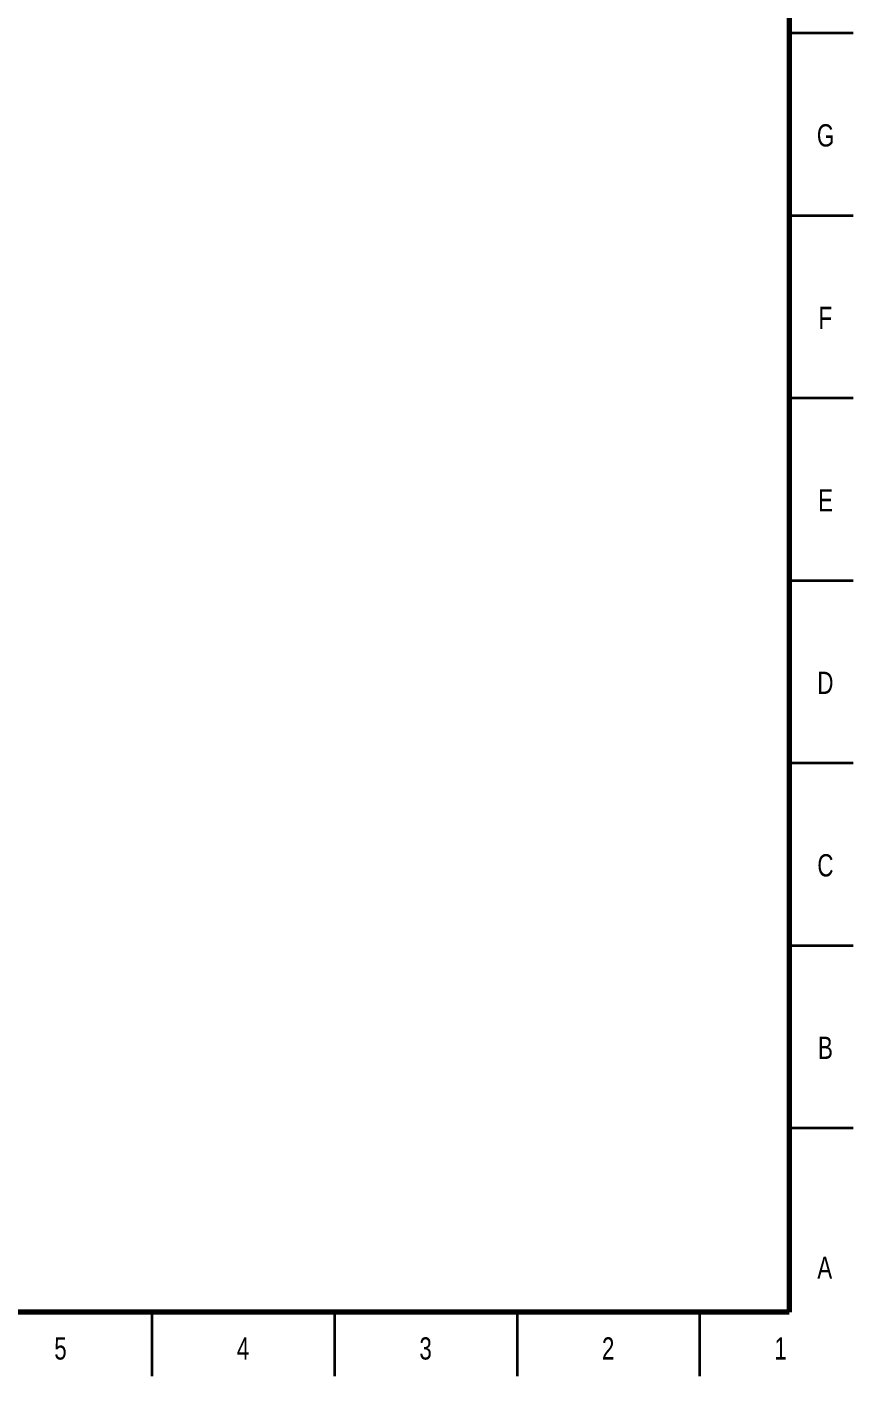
# Model space of a CAD drawing. Header units: millimetres. Extents: x 1 to 1186, y 0 to 838.
# Drawn here: x 960.3 to 1186.5, y 2.5 to 372.1 of the extents above; entities that cross this region are included whole.
import ezdxf

# ---------------------------------------------------------------- set-up
doc = ezdxf.new("R2010")
doc.units = ezdxf.units.MM
doc.styles.add('SLDTEXTSTYLE0', font='TXT', dxfattribs={"width": 0.75})

msp = doc.modelspace()

# ---------------------------------------------------------------- linework, layer by layer
at = {"color": 7, "linetype": 'Continuous', "lineweight": 70}
for p, q in [((1169, 821), (1169, 20)), ((1169, 20), (20, 20))]:
    msp.add_line(p, q, dxfattribs=at)
at = {"color": 7, "linetype": 'Continuous', "lineweight": 35}
for p, q in [((1169, 370.5), (1186.5, 370.5)), ((1169, 320.5), (1186.5, 320.5)), ((1169, 270.5), (1186.5, 270.5)), ((1169, 220.5), (1186.5, 220.5)), ((1169, 170.5), (1186.5, 170.5)), ((1169, 120.5), (1186.5, 120.5)), ((1169, 70.5), (1186.5, 70.5)), ((994.5, 20), (994.5, 2.5)), ((1044.5, 20), (1044.5, 2.5)), ((1094.5, 20), (1094.5, 2.5)), ((1144.5, 20), (1144.5, 2.5))]:
    msp.add_line(p, q, dxfattribs=at)

# ---------------------------------------------------------------- texts
at = {"color": 7, "linetype": 'Continuous', "lineweight": 0, "char_height": 6.1, "attachment_point": 2, "style": 'SLDTEXTSTYLE0'}
for s, insert in [('G', (1178.98, 345.48)), ('F', (1178.94, 295.48)), ('E', (1179.01, 245.48)), ('D', (1178.93, 195.48)), ('C', (1178.94, 145.48)), ('B', (1178.95, 95.48)), ('A', (1178.76, 35.23)), ('5', (969.44, 13.11)), ('4', (1019.44, 13.11)), ('3', (1069.44, 13.11)), ('2', (1119.44, 13.11)), ('1', (1166.69, 13.11))]:
    msp.add_mtext(s, dxfattribs=dict(at, insert=insert))

doc.saveas('drawing.dxf')
